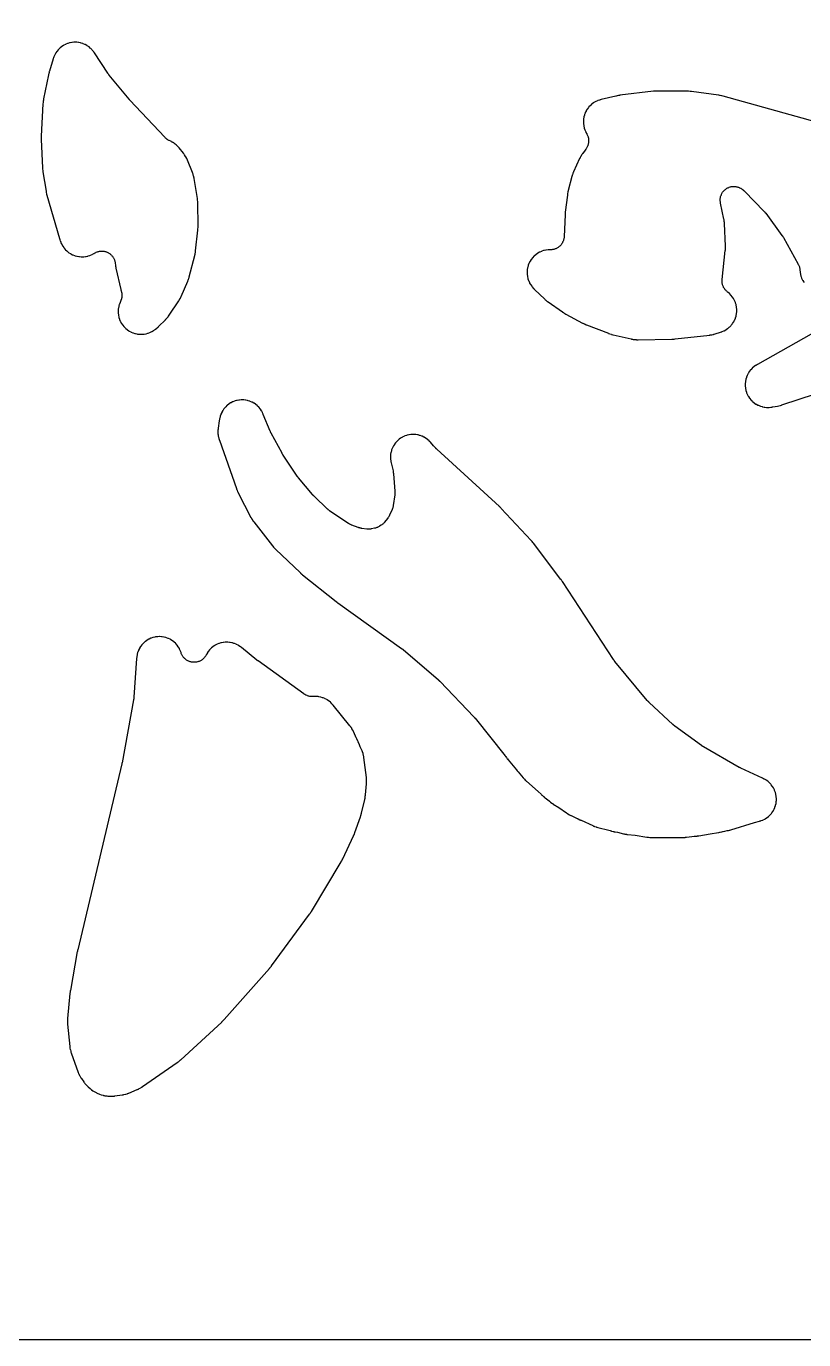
# Model space of a CAD drawing. Header units: millimetres. Extents: x 0 to 300, y 0 to 300.
# Drawn here: x 78.7 to 164.1, y -0.1 to 144.2 of the extents above; entities that cross this region are included whole.
import ezdxf

# ---------------------------------------------------------------- set-up
doc = ezdxf.new("R2010")
doc.units = ezdxf.units.MM
doc.layers.add('CUT', color=7, linetype='CONTINUOUS')

msp = doc.modelspace()

# ---------------------------------------------------------------- linework, layer by layer
at = {"layer": 'CUT'}
for points in [[(298.554, -0.0625), (1.4375, -0.0625), (0.5522, -0.0625), (0.4788, -0.0589), (0.4206, -0.0503), (0.3635, -0.036), (0.3082, -0.0162), (0.255, 0.009), (0.2046, 0.0392), (0.1573, 0.0743), (0.1137, 0.1137), (0.0743, 0.1573), (0.0392, 0.2046), (0.009, 0.255), (-0.0162, 0.3082), (-0.036, 0.3635), (-0.0503, 0.4206), (-0.0589, 0.4788), (-0.0625, 0.5522), (-0.0625, 1.4375), (-0.0625, 298.5625)], [(165.4758, 133.616), (155.2302, 136.4772), (155.2101, 136.4825), (155.079, 136.5142), (155.0588, 136.5188), (154.893, 136.5529), (154.8726, 136.5567), (154.7396, 136.5794), (154.7191, 136.5825), (151.7473, 136.9829), (151.7285, 136.9851), (151.6062, 136.9977), (151.5874, 136.9993), (151.4336, 137.0102), (151.4147, 137.0113), (151.2919, 137.0161), (151.273, 137.0166), (148.0487, 137.0419), (148.0294, 137.0417), (147.9042, 137.0387), (147.885, 137.0379), (147.7281, 137.029), (147.7089, 137.0276), (147.5842, 137.0166), (147.565, 137.0146), (143.8787, 136.5678), (143.8614, 136.5655), (143.7492, 136.5485), (143.732, 136.5457), (143.5918, 136.5203), (143.5746, 136.517), (143.4636, 136.4935), (143.4466, 136.4897), (141.8407, 136.1017), (141.8265, 136.0981), (141.7346, 136.0735), (141.7205, 136.0696), (141.6657, 136.0535), (141.6379, 136.0445), (141.4607, 135.983), (141.4065, 135.9611), (141.2385, 135.8836), (141.1867, 135.8565), (141.0271, 135.7631), (140.9781, 135.7311), (140.8283, 135.6226), (140.7827, 135.586), (140.6442, 135.4633), (140.6024, 135.4225), (140.4765, 135.287), (140.4388, 135.2422), (140.3268, 135.0951), (140.2936, 135.0469), (140.1964, 134.8895), (140.1681, 134.8383), (140.0867, 134.6722), (140.0635, 134.6185), (139.9987, 134.4453), (139.9808, 134.3896), (139.9332, 134.2109), (139.9208, 134.1537), (139.8908, 133.9712), (139.8841, 133.9131), (139.872, 133.7285), (139.871, 133.67), (139.8769, 133.4852), (139.8816, 133.4269), (139.9054, 133.2435), (139.9158, 133.1859), (139.9574, 133.0057), (139.9733, 132.9494), (140.0323, 132.7741), (140.0536, 132.7196), (140.1294, 132.5509), (140.1559, 132.4987), (140.2454, 132.3423), (140.266, 132.3042), (140.3021, 132.2333), (140.3377, 132.1542), (140.3589, 132.1004), (140.3867, 132.0182), (140.4026, 131.9627), (140.4224, 131.8782), (140.4328, 131.8214), (140.4444, 131.7354), (140.4493, 131.6778), (140.4525, 131.5911), (140.4519, 131.5333), (140.4468, 131.4467), (140.4406, 131.3892), (140.4271, 131.3035), (140.4154, 131.2469), (140.3937, 131.1629), (140.3766, 131.1077), (140.347, 131.0261), (140.3246, 130.9729), (140.2873, 130.8945), (140.2599, 130.8437), (140.2152, 130.7693), (140.1709, 130.7032), (140.1459, 130.6678), (139.7976, 130.1981), (139.7883, 130.1853), (139.7844, 130.1796), (139.7757, 130.1672), (139.7293, 130.1012), (139.7204, 130.0881), (139.7073, 130.0683), (139.707, 130.068), (139.7065, 130.0671), (139.7034, 130.0625), (139.7026, 130.0613), (139.6863, 130.0367), (139.6695, 130.0099), (139.583, 129.8631), (139.5652, 129.833), (139.5499, 129.8053), (139.5214, 129.7506), (139.5143, 129.7365), (139.4692, 129.6441), (139.4625, 129.6299), (138.7942, 128.1624), (138.789, 128.1506), (138.7559, 128.0738), (138.751, 128.0619), (138.7321, 128.0152), (138.723, 127.9912), (138.6669, 127.8336), (138.6588, 127.8091), (138.644, 127.7611), (138.6404, 127.7487), (138.6175, 127.6683), (138.6141, 127.6558), (138.2104, 126.1117), (138.2056, 126.0921), (138.1766, 125.9637), (138.1725, 125.9439), (138.1416, 125.7817), (138.1381, 125.7617), (138.1179, 125.6317), (138.1151, 125.6117), (137.8863, 123.7254), (137.8851, 123.7144), (137.8772, 123.6373), (137.8761, 123.6255), (137.8681, 123.5293), (137.8673, 123.5176), (137.8625, 123.4415), (137.8618, 123.429), (137.7627, 121.0662), (137.7596, 121.021), (137.752, 120.9382), (137.7391, 120.8484), (137.7275, 120.7892), (137.7056, 120.7011), (137.6881, 120.6433), (137.6575, 120.558), (137.6342, 120.5022), (137.5952, 120.4204), (137.5664, 120.3673), (137.5193, 120.2897), (137.4854, 120.2398), (137.4307, 120.1674), (137.392, 120.1211), (137.3303, 120.0546), (137.287, 120.0125), (137.219, 119.9525), (137.1717, 119.9149), (137.0979, 119.8622), (137.0471, 119.8295), (136.9684, 119.7844), (136.9146, 119.7571), (136.8318, 119.7201), (136.7755, 119.6983), (136.6893, 119.6699), (136.6311, 119.6539), (136.5425, 119.6343), (136.483, 119.6242), (136.3929, 119.6136), (136.3149, 119.6084), (136.2597, 119.6064), (136.2499, 119.6064), (136.2387, 119.6064), (136.2154, 119.6059), (136.2077, 119.6056), (136.1857, 119.6049), (136.0494, 119.6027), (135.9904, 119.5989), (135.8047, 119.5774), (135.7464, 119.5678), (135.5637, 119.5282), (135.5066, 119.5129), (135.3287, 119.4555), (135.2734, 119.4346), (135.102, 119.36), (135.0491, 119.3338), (134.8859, 119.2427), (134.8357, 119.2114), (134.6823, 119.1046), (134.6354, 119.0685), (134.4932, 118.9472), (134.4502, 118.9067), (134.3206, 118.772), (134.2818, 118.7274), (134.1661, 118.5806), (134.1319, 118.5324), (134.0312, 118.375), (134.0018, 118.3236), (133.9171, 118.157), (133.893, 118.1031), (133.8251, 117.9289), (133.8064, 117.8728), (133.756, 117.6929), (133.7428, 117.6352), (133.7104, 117.4512), (133.703, 117.3925), (133.6888, 117.2061), (133.6872, 117.147), (133.6915, 116.9602), (133.6957, 116.9012), (133.7183, 116.7157), (133.7283, 116.6574), (133.7691, 116.475), (133.7848, 116.418), (133.8433, 116.2405), (133.8646, 116.1853), (133.9402, 116.0144), (133.9668, 115.9616), (134.059, 115.799), (134.0906, 115.749), (134.1983, 115.5963), (134.2347, 115.5497), (134.3586, 115.4063), (134.3785, 115.3844), (134.4183, 115.3427), (134.4287, 115.3321), (134.4967, 115.2642), (134.5073, 115.2539), (135.6322, 114.1857), (135.6398, 114.1786), (135.6936, 114.1292), (135.7017, 114.1219), (135.7376, 114.0902), (135.7551, 114.0753), (135.8664, 113.9843), (135.8839, 113.9705), (135.9145, 113.9473), (135.9229, 113.941), (135.9812, 113.8985), (135.9907, 113.8916), (137.5736, 112.7814), (137.5886, 112.7713), (137.6865, 112.7069), (137.7017, 112.6972), (137.827, 112.6202), (137.8425, 112.611), (137.9441, 112.5526), (137.9598, 112.5439), (139.7911, 111.5639), (139.8072, 111.5555), (139.9132, 111.5029), (139.9296, 111.4951), (140.0644, 111.4331), (140.0811, 111.4258), (140.19, 111.3797), (140.2069, 111.3728), (142.6178, 110.4376), (142.6377, 110.4303), (142.7683, 110.3849), (142.7886, 110.3782), (142.9543, 110.3271), (142.9747, 110.3212), (143.1082, 110.2852), (143.1289, 110.28), (145.1239, 109.8168), (145.1417, 109.8129), (145.258, 109.7896), (145.276, 109.7863), (145.3461, 109.7744), (145.3823, 109.7695), (145.618, 109.7443), (145.6544, 109.7415), (145.7254, 109.7383), (145.7437, 109.7377), (145.8623, 109.7359), (145.8805, 109.7359), (149.5886, 109.7923), (149.6035, 109.7927), (149.6996, 109.7965), (149.7144, 109.7973), (149.835, 109.8051), (149.8498, 109.8062), (149.9456, 109.8148), (149.9604, 109.8163), (153.765, 110.2517), (153.7792, 110.2535), (153.8718, 110.2664), (153.8861, 110.2685), (153.9415, 110.2776), (153.9698, 110.2829), (154.1526, 110.3218), (154.1806, 110.3285), (154.2349, 110.3428), (154.2487, 110.3467), (154.3385, 110.3727), (154.3523, 110.3768), (154.9259, 110.5579), (154.9397, 110.5624), (155.0293, 110.5931), (155.043, 110.598), (155.0964, 110.6177), (155.1234, 110.6285), (155.2952, 110.7017), (155.3476, 110.7271), (155.5093, 110.8154), (155.559, 110.8458), (155.7113, 110.9494), (155.7578, 110.9844), (155.8994, 111.1023), (155.9423, 111.1417), (156.0717, 111.2727), (156.1106, 111.3161), (156.2267, 111.459), (156.2612, 111.506), (156.363, 111.6595), (156.3927, 111.7096), (156.4791, 111.8722), (156.5039, 111.925), (156.574, 112.0952), (156.5936, 112.1501), (156.6469, 112.3264), (156.6611, 112.3829), (156.697, 112.5636), (156.7056, 112.6212), (156.7239, 112.8044), (156.7269, 112.8626), (156.7273, 113.0468), (156.7246, 113.105), (156.7072, 113.2883), (156.6989, 113.346), (156.6637, 113.5268), (156.6499, 113.5834), (156.5974, 113.7599), (156.5781, 113.8149), (156.5087, 113.9855), (156.4842, 114.0383), (156.3986, 114.2014), (156.369, 114.2516), (156.268, 114.4056), (156.2337, 114.4527), (156.1183, 114.5962), (156.0796, 114.6398), (155.9508, 114.7714), (155.908, 114.811), (155.7651, 114.9312), (155.7423, 114.9494), (155.7186, 114.9675), (155.6825, 114.9964), (155.6177, 115.0511), (155.5502, 115.1144), (155.5075, 115.1588), (155.4469, 115.2287), (155.409, 115.2772), (155.3558, 115.353), (155.3231, 115.4052), (155.278, 115.486), (155.2508, 115.5412), (155.2143, 115.6262), (155.1929, 115.684), (155.1653, 115.7723), (155.1499, 115.832), (155.1315, 115.9226), (155.1224, 115.9836), (155.1134, 116.0756), (155.1105, 116.1372), (155.1111, 116.2297), (155.1159, 116.3143), (155.1197, 116.3605), (155.4645, 119.5305), (155.4656, 119.5413), (155.4724, 119.6169), (155.4733, 119.6282), (155.4769, 119.6779), (155.4781, 119.7018), (155.4828, 119.8513), (155.4831, 119.8744), (155.4828, 119.9145), (155.4826, 119.9253), (155.4807, 120.0004), (155.4803, 120.0126), (155.3675, 122.4856), (155.3669, 122.4969), (155.3619, 122.5755), (155.361, 122.5872), (155.3567, 122.6387), (155.3541, 122.6634), (155.3346, 122.8174), (155.3312, 122.8411), (155.3243, 122.882), (155.3224, 122.8931), (155.3081, 122.9697), (155.3057, 122.9821), (154.939, 124.7433), (154.9311, 124.7864), (154.9186, 124.8658), (154.9091, 124.9529), (154.9057, 125.0112), (154.9048, 125.0988), (154.907, 125.1572), (154.9146, 125.2445), (154.9225, 125.3023), (154.9386, 125.3885), (154.9521, 125.4453), (154.9765, 125.5295), (154.9955, 125.5847), (155.0279, 125.6661), (155.0522, 125.7192), (155.0924, 125.7971), (155.1217, 125.8476), (155.1693, 125.9212), (155.2034, 125.9686), (155.258, 126.0372), (155.2965, 126.0811), (155.3575, 126.144), (155.4001, 126.1839), (155.4669, 126.2407), (155.5132, 126.2763), (155.5852, 126.3262), (155.6347, 126.3571), (155.7113, 126.3999), (155.7636, 126.4258), (155.8439, 126.4609), (155.8985, 126.4816), (155.9818, 126.5087), (156.0382, 126.524), (156.1238, 126.5428), (156.1813, 126.5526), (156.2684, 126.563), (156.3266, 126.5671), (156.4142, 126.569), (156.4726, 126.5675), (156.56, 126.5608), (156.6179, 126.5536), (156.7043, 126.5385), (156.7612, 126.5256), (156.8457, 126.5022), (156.9011, 126.4839), (156.9829, 126.4523), (157.0363, 126.4287), (157.1146, 126.3894), (157.1654, 126.3606), (157.2395, 126.3139), (157.3053, 126.2677), (157.3406, 126.2417), (157.3636, 126.2238), (157.3759, 126.2141), (157.4044, 126.1911), (157.4165, 126.1812), (157.431, 126.1691), (157.4428, 126.1591), (157.4703, 126.1353), (157.482, 126.1251), (157.4953, 126.1131), (157.5068, 126.1026), (157.5335, 126.0779), (157.5449, 126.0672), (157.5586, 126.0541), (157.5697, 126.0432), (157.5955, 126.0176), (157.6065, 126.0065), (159.697, 123.8577), (159.7077, 123.8466), (159.7324, 123.8203), (159.7429, 123.809), (159.7555, 123.795), (159.7658, 123.7835), (159.7896, 123.7564), (159.7997, 123.7447), (159.8111, 123.7312), (159.821, 123.7193), (159.8438, 123.6914), (159.8535, 123.6794), (159.8652, 123.6646), (159.8747, 123.6524), (159.8965, 123.6238), (159.9058, 123.6114), (161.6869, 121.1907), (161.6952, 121.1792), (161.7144, 121.1523), (161.7225, 121.1407), (161.7323, 121.1265), (161.7403, 121.1148), (161.7586, 121.0873), (161.7663, 121.0754), (161.7751, 121.0617), (161.7827, 121.0498), (161.8001, 121.0217), (161.8075, 121.0096), (161.8163, 120.9948), (161.8235, 120.9826), (161.8401, 120.954), (161.8471, 120.9417), (163.4643, 118.0401), (163.4829, 118.0049), (163.5156, 117.9397), (163.548, 117.8671), (163.5675, 117.8178), (163.5934, 117.7425), (163.6084, 117.6917), (163.6276, 117.6144), (163.638, 117.5625), (163.6503, 117.4838), (163.6583, 117.4113), (163.6618, 117.3717), (163.6745, 117.1806), (163.681, 117.1235), (163.7103, 116.9442), (163.7223, 116.888), (163.7686, 116.7122), (163.7859, 116.6574), (163.8489, 116.487), (163.8713, 116.4341), (163.9503, 116.2704), (163.9777, 116.2199), (164.0719, 116.0645), (164.1041, 116.0169)], [(165.7533, 110.8109), (158.9964, 107.0219), (158.9747, 107.0098), (158.9621, 107.0025), (158.8807, 106.9542), (158.8683, 106.9466), (158.8201, 106.9164), (158.7958, 106.9004), (158.6426, 106.7937), (158.5964, 106.7582), (158.4563, 106.6388), (158.4138, 106.599), (158.2858, 106.4666), (158.2474, 106.4228), (158.1329, 106.2786), (158.0989, 106.2313), (157.9989, 106.0767), (157.9697, 106.0264), (157.8851, 105.8628), (157.8609, 105.8098), (157.7926, 105.6389), (157.7737, 105.5838), (157.7223, 105.407), (157.7088, 105.3503), (157.6747, 105.1694), (157.6668, 105.1117), (157.6505, 104.9283), (157.6481, 104.8701), (157.6497, 104.686), (157.653, 104.6279), (157.6724, 104.4448), (157.6813, 104.3872), (157.7183, 104.2069), (157.7328, 104.1505), (157.7872, 103.9745), (157.807, 103.9198), (157.8782, 103.75), (157.9033, 103.6974), (157.9905, 103.5353), (158.0206, 103.4854), (158.1232, 103.3325), (158.1579, 103.2858), (158.2749, 103.1436), (158.314, 103.1004), (158.4442, 102.9702), (158.4873, 102.9311), (158.6295, 102.8141), (158.6762, 102.7793), (158.829, 102.6767), (158.8789, 102.6466), (159.041, 102.5592), (159.0935, 102.5341), (159.2633, 102.4629), (159.318, 102.443), (159.4939, 102.3885), (159.5503, 102.374), (159.7307, 102.3369), (159.7882, 102.328), (159.9713, 102.3085), (160.0294, 102.3052), (160.2135, 102.3035), (160.2717, 102.3058), (160.4577, 102.3223), (160.4866, 102.3256), (160.543, 102.3333), (160.5574, 102.3355), (160.6508, 102.3507), (160.6651, 102.3532), (161.1807, 102.4499), (161.1999, 102.4538), (161.3239, 102.4813), (161.3429, 102.4858), (161.4973, 102.5253), (161.5161, 102.5304), (161.638, 102.5659), (161.6567, 102.5717), (165.3742, 103.7858)]]:
    msp.add_lwpolyline(points, dxfattribs=at)
for points in [[(81.6549, 140.599), (81.6503, 140.585), (81.2177, 139.2031), (81.2132, 139.1881), (81.1853, 139.09), (81.1812, 139.0749), (81.1494, 138.9509), (81.1457, 138.9356), (81.1229, 138.8363), (81.1196, 138.8209), (80.586, 136.1725), (80.5821, 136.1511), (80.5592, 136.0113), (80.5561, 135.9897), (80.5337, 135.8134), (80.5314, 135.7917), (80.5187, 135.6506), (80.5171, 135.6289), (80.3278, 132.0904), (80.3272, 132.0757), (80.3245, 131.9801), (80.3242, 131.9654), (80.3237, 131.8454), (80.3238, 131.8307), (80.3257, 131.7351), (80.3262, 131.7204), (80.4652, 128.6067), (80.4663, 128.5896), (80.4745, 128.478), (80.476, 128.4609), (80.4902, 128.3213), (80.4922, 128.3042), (80.5068, 128.1933), (80.5093, 128.1762), (80.8528, 126.0388), (80.856, 126.0208), (80.8785, 125.9039), (80.8822, 125.8859), (80.9149, 125.7402), (80.9192, 125.7224), (80.9487, 125.607), (80.9536, 125.5894), (82.3213, 120.8596), (82.3267, 120.842), (82.3634, 120.7283), (82.3693, 120.7109), (82.4197, 120.5697), (82.4261, 120.5525), (82.4697, 120.4412), (82.4767, 120.4242), (82.4824, 120.4108), (82.4884, 120.3973), (82.5286, 120.3094), (82.5349, 120.296), (82.5603, 120.2438), (82.574, 120.2174), (82.6658, 120.0506), (82.697, 120), (82.8034, 119.8452), (82.8395, 119.798), (82.9607, 119.6544), (83.0012, 119.611), (83.136, 119.4802), (83.1807, 119.441), (83.3278, 119.3241), (83.3761, 119.2895), (83.534, 119.1878), (83.5855, 119.1581), (83.7527, 119.0725), (83.8068, 119.0481), (83.9817, 118.9794), (84.038, 118.9605), (84.2188, 118.9094), (84.2767, 118.8962), (84.4617, 118.8633), (84.5206, 118.8558), (84.7079, 118.8413), (84.7673, 118.8397), (84.9551, 118.8439), (85.0144, 118.8481), (85.2009, 118.8709), (85.2594, 118.881), (85.4427, 118.922), (85.5, 118.9379), (85.6783, 118.9968), (85.7338, 119.0183), (85.9054, 119.0946), (85.9584, 119.1214), (86.1239, 119.2156), (86.1368, 119.2232), (86.1484, 119.2302), (86.1499, 119.231), (86.1773, 119.2475), (86.2463, 119.2869), (86.3237, 119.3263), (86.3764, 119.35), (86.4572, 119.3817), (86.512, 119.4002), (86.5954, 119.424), (86.6517, 119.4371), (86.7371, 119.4528), (86.7944, 119.4604), (86.8809, 119.4677), (86.9386, 119.4698), (87.0254, 119.4688), (87.0831, 119.4653), (87.1694, 119.4559), (87.2265, 119.4469), (87.3115, 119.4293), (87.3675, 119.4148), (87.4503, 119.389), (87.5046, 119.3692), (87.5847, 119.3356), (87.6368, 119.3106), (87.7132, 119.2694), (87.7627, 119.2396), (87.8348, 119.1912), (87.8812, 119.1568), (87.9482, 119.1017), (87.9911, 119.0629), (88.0526, 119.0016), (88.0915, 118.9589), (88.1467, 118.8919), (88.1814, 118.8456), (88.2299, 118.7737), (88.2599, 118.7243), (88.3013, 118.648), (88.3264, 118.596), (88.3603, 118.516), (88.3803, 118.4618), (88.4063, 118.379), (88.4209, 118.3231), (88.4388, 118.2381), (88.4514, 118.1596), (88.4573, 118.1166), (88.4585, 118.1059), (88.474, 117.9676), (88.4767, 117.9464), (88.5023, 117.7737), (88.5058, 117.7526), (88.5311, 117.6157), (88.5354, 117.5948), (89.0527, 115.2637), (89.066, 115.2142), (89.0834, 115.166), (89.09, 115.1498), (89.1195, 115.0664), (89.1364, 115.01), (89.1576, 114.9242), (89.1688, 114.8664), (89.1815, 114.7788), (89.187, 114.7202), (89.191, 114.6319), (89.1908, 114.573), (89.1861, 114.4847), (89.1801, 114.4261), (89.1667, 114.3387), (89.155, 114.281), (89.1331, 114.1953), (89.1158, 114.139), (89.0856, 114.0559), (89.0584, 113.9911), (89.0411, 113.9523), (89.0318, 113.9328), (89.0299, 113.9289), (89.023, 113.9138), (89.0206, 113.9084), (88.9951, 113.8514), (88.9842, 113.8255), (88.9165, 113.653), (88.8979, 113.5982), (88.8478, 113.4224), (88.8347, 113.366), (88.8017, 113.1862), (88.794, 113.1289), (88.7785, 112.9467), (88.7764, 112.8889), (88.7785, 112.7061), (88.7819, 112.6484), (88.8016, 112.4666), (88.8106, 112.4095), (88.8477, 112.2305), (88.8622, 112.1745), (88.9164, 111.9998), (88.9361, 111.9455), (89.0069, 111.7769), (89.0318, 111.7247), (89.1184, 111.5637), (89.1482, 111.5142), (89.2499, 111.3622), (89.2844, 111.3158), (89.4003, 111.1744), (89.439, 111.1315), (89.568, 111.0019), (89.6107, 110.9629), (89.7515, 110.8463), (89.7978, 110.8116), (89.9492, 110.7091), (89.9986, 110.679), (90.1592, 110.5916), (90.2112, 110.5664), (90.3795, 110.4948), (90.4337, 110.4748), (90.6081, 110.4197), (90.664, 110.405), (90.8428, 110.367), (90.8999, 110.3577), (91.0816, 110.3371), (91.1393, 110.3334), (91.3221, 110.3303), (91.3799, 110.3321), (91.5621, 110.3467), (91.6195, 110.3541), (91.7995, 110.3862), (91.8558, 110.399), (92.0319, 110.4483), (92.0868, 110.4665), (92.2573, 110.5325), (92.3102, 110.5559), (92.4758, 110.6391), (92.5013, 110.6527), (92.5505, 110.6805), (92.563, 110.6877), (92.6438, 110.7359), (92.6561, 110.7434), (92.6712, 110.753), (92.6848, 110.7618), (92.7725, 110.8204), (92.7859, 110.8295), (92.8375, 110.8661), (92.8635, 110.8856), (93.0286, 111.0164), (93.0535, 111.0373), (93.1009, 111.0792), (93.1129, 111.0901), (93.19, 111.1621), (93.2017, 111.1733), (93.9745, 111.9351), (93.9853, 111.946), (94.0541, 112.0173), (94.0645, 112.0284), (94.1048, 112.0723), (94.1248, 112.0953), (94.251, 112.248), (94.2699, 112.272), (94.3054, 112.3198), (94.3144, 112.3321), (94.3715, 112.4131), (94.3802, 112.4257), (95.4236, 113.9868), (95.4311, 113.9982), (95.4788, 114.0732), (95.486, 114.0849), (95.5136, 114.1306), (95.5273, 114.1543), (95.6122, 114.3105), (95.6247, 114.3348), (95.648, 114.3829), (95.6539, 114.3953), (95.6909, 114.4761), (95.6965, 114.4886), (96.4253, 116.1804), (96.4296, 116.1905), (96.4587, 116.2618), (96.463, 116.2724), (96.4812, 116.3195), (96.4895, 116.3423), (96.5384, 116.4858), (96.5456, 116.5081), (96.5572, 116.547), (96.5602, 116.5575), (96.5806, 116.6308), (96.5838, 116.6428), (97.1855, 118.9911), (97.1903, 119.0114), (97.2194, 119.1439), (97.2235, 119.1644), (97.2542, 119.3318), (97.2576, 119.3524), (97.2774, 119.4866), (97.2801, 119.5073), (97.5312, 121.7482), (97.533, 121.7667), (97.5427, 121.8872), (97.5439, 121.9057), (97.5514, 122.0571), (97.552, 122.0757), (97.5543, 122.1965), (97.5543, 122.2151), (97.5231, 124.7465), (97.523, 124.7491), (97.5228, 124.7599), (97.5205, 124.8351), (97.5201, 124.8464), (97.5177, 124.8956), (97.516, 124.9194), (97.5029, 125.067), (97.5004, 125.0898), (97.4954, 125.1291), (97.494, 125.1398), (97.4832, 125.2134), (97.4814, 125.2254), (97.1117, 127.4468), (97.1089, 127.4628), (97.0888, 127.566), (97.0855, 127.5819), (97.0718, 127.6435), (97.0639, 127.6749), (97.0072, 127.8774), (96.9977, 127.9083), (96.9774, 127.9681), (96.972, 127.9834), (96.9356, 128.0821), (96.9298, 128.0972), (96.9297, 128.0973), (96.3907, 129.4439), (96.3849, 129.4578), (96.3462, 129.5479), (96.3401, 129.5617), (96.3155, 129.6152), (96.3022, 129.6422), (96.2127, 129.8135), (96.1821, 129.8655), (96.0759, 130.027), (96.0587, 130.0518), (96.0239, 130.0993), (96.0149, 130.1113), (95.955, 130.1889), (95.9456, 130.2008), (95.467, 130.7898), (95.4632, 130.7945), (95.4547, 130.8047), (95.3989, 130.8703), (95.3902, 130.8803), (95.3557, 130.9191), (95.3377, 130.9385), (95.2193, 131.0604), (95.1807, 131.0968), (95.1598, 131.1148), (95.1523, 131.1216), (95.1398, 131.132), (95.0537, 131.2063), (95.012, 131.2391), (94.9866, 131.2574), (94.9629, 131.2752), (94.9446, 131.2876), (94.874, 131.3383), (94.8522, 131.3533), (94.8088, 131.3817), (94.7976, 131.3888), (94.7373, 131.4264), (94.714, 131.4401), (94.6491, 131.4766), (94.637, 131.4832), (94.5898, 131.5084), (94.5653, 131.5207), (94.3886, 131.6046), (94.3512, 131.6234), (94.2833, 131.6596), (94.2112, 131.7025), (94.1646, 131.7333), (94.0968, 131.7827), (94.0533, 131.8177), (93.9904, 131.8732), (93.9352, 131.9267), (93.9057, 131.9566), (90.0722, 136.0357), (90.0681, 136.0401), (90.0585, 136.0505), (90.0544, 136.0549), (90.0446, 136.0656), (90.0396, 136.0712), (90.028, 136.0841), (90.0231, 136.0896), (90.0174, 136.096), (90.0124, 136.1017), (90.001, 136.1148), (89.9961, 136.1204), (89.9937, 136.1233), (89.988, 136.1301), (89.9747, 136.1458), (89.9691, 136.1526), (87.7963, 138.7949), (87.7889, 138.804), (87.7718, 138.8254), (87.7645, 138.8346), (87.7558, 138.8458), (87.7487, 138.855), (87.7322, 138.8767), (87.7252, 138.8861), (87.7172, 138.8969), (87.7104, 138.9063), (87.6944, 138.9285), (87.6877, 138.938), (87.6795, 138.9497), (87.6729, 138.9593), (87.6575, 138.9819), (87.651, 138.9916), (86.1746, 141.2245), (86.1663, 141.2366), (86.1117, 141.315), (86.1031, 141.327), (86.0692, 141.3732), (86.0512, 141.3965), (85.9324, 141.5427), (85.8932, 141.5865), (85.7625, 141.7185), (85.7191, 141.7582), (85.5761, 141.8769), (85.5291, 141.9121), (85.3752, 142.0162), (85.3249, 142.0467), (85.1616, 142.1353), (85.1086, 142.1607), (84.9373, 142.2328), (84.8821, 142.2529), (84.7046, 142.3079), (84.6477, 142.3226), (84.4657, 142.36), (84.4076, 142.369), (84.2228, 142.3884), (84.1641, 142.3916), (83.9783, 142.3928), (83.9196, 142.3904), (83.7345, 142.3734), (83.6763, 142.3652), (83.4938, 142.3302), (83.4367, 142.3163), (83.2585, 142.2636), (83.2031, 142.2442), (83.0309, 142.1744), (82.9776, 142.1496), (82.813, 142.0633), (82.7624, 142.0334), (82.6071, 141.9314), (82.5596, 141.8967), (82.4151, 141.78), (82.3712, 141.7409), (82.2388, 141.6105), (82.199, 141.5673), (82.0799, 141.4246), (82.0445, 141.3777), (81.94, 141.2241), (81.9093, 141.1739), (81.8204, 141.0108), (81.7948, 140.9579), (81.7212, 140.7845), (81.7103, 140.7571), (81.6905, 140.7033), (81.6856, 140.6894)], [(99.8282, 98.9043), (99.8358, 98.8764), (99.852, 98.8223), (99.8563, 98.8085), (99.8854, 98.719), (99.8901, 98.7053), (101.7649, 93.3852), (101.7722, 93.3658), (101.8213, 93.2404), (101.8292, 93.2212), (101.8962, 93.0661), (101.9048, 93.0472), (101.9625, 92.9255), (101.9717, 92.9069), (103.3617, 90.2175), (103.3683, 90.2051), (103.4121, 90.1249), (103.419, 90.1127), (103.4465, 90.0651), (103.4611, 90.0411), (103.5598, 89.8874), (103.5756, 89.8641), (103.6074, 89.8193), (103.6157, 89.8079), (103.6703, 89.7347), (103.6789, 89.7235), (105.735, 87.0989), (105.7486, 87.0821), (105.8389, 86.975), (105.8531, 86.9588), (105.971, 86.8287), (105.9858, 86.813), (106.0835, 86.7126), (106.0988, 86.6975), (108.7555, 84.1595), (108.7654, 84.1502), (108.8306, 84.0907), (108.8407, 84.0817), (108.9243, 84.0088), (108.9346, 84), (109.0024, 83.9435), (109.013, 83.9349), (112.7333, 80.9754), (112.7389, 80.9709), (112.7786, 80.9401), (112.7848, 80.9354), (112.8348, 80.8976), (112.8409, 80.8931), (112.8808, 80.8637), (112.8873, 80.859), (119.9112, 75.8357), (119.9192, 75.8299), (119.9377, 75.8164), (119.9456, 75.8105), (119.9552, 75.8033), (119.9631, 75.7974), (119.9813, 75.7834), (119.9891, 75.7774), (119.998, 75.7704), (120.0058, 75.7643), (120.0237, 75.7499), (120.0313, 75.7437), (120.0406, 75.7361), (120.0482, 75.7298), (120.0658, 75.7151), (120.0733, 75.7087), (123.9672, 72.3733), (123.9758, 72.3659), (123.9956, 72.3484), (124.0041, 72.3409), (124.0143, 72.3317), (124.0227, 72.324), (124.0421, 72.3061), (124.0503, 72.2984), (124.0598, 72.2894), (124.068, 72.2816), (124.0869, 72.2632), (124.095, 72.2552), (124.1047, 72.2455), (124.1127, 72.2374), (124.1312, 72.2186), (124.139, 72.2104), (127.8497, 68.3211), (127.8563, 68.3141), (127.8716, 68.2977), (127.8781, 68.2906), (127.886, 68.282), (127.8925, 68.2748), (127.9074, 68.2581), (127.9138, 68.2509), (127.9211, 68.2426), (127.9274, 68.2353), (127.942, 68.2183), (127.9482, 68.211), (127.9557, 68.202), (127.9619, 68.1946), (127.9761, 68.1773), (127.9821, 68.1698), (131.2977, 64.04), (131.336, 63.9803), (131.3465, 63.9645), (131.4163, 63.8627), (131.4273, 63.8472), (131.519, 63.7223), (131.5305, 63.7072), (131.6066, 63.61), (131.6186, 63.5953), (132.5272, 62.5086), (132.6065, 62.4099), (132.6183, 62.3957), (132.6962, 62.3045), (132.7084, 62.2906), (132.7218, 62.2759), (133.2739, 61.6156), (133.281, 61.6073), (133.3311, 61.5496), (133.3387, 61.541), (133.3722, 61.5038), (133.3887, 61.4862), (133.4939, 61.3786), (133.5104, 61.3623), (133.5397, 61.3346), (133.5477, 61.3272), (133.6035, 61.2762), (133.6126, 61.2681), (134.9063, 60.1345), (135.2214, 59.8283), (135.2291, 59.8209), (135.2834, 59.7699), (135.2916, 59.7624), (135.3278, 59.7296), (135.3456, 59.7142), (135.4582, 59.6202), (135.4759, 59.606), (135.507, 59.5819), (135.5155, 59.5755), (135.5746, 59.5315), (135.5842, 59.5244), (135.6834, 59.4536), (136.0993, 59.0892), (136.1096, 59.0804), (136.177, 59.024), (136.1875, 59.0154), (136.2287, 58.9824), (136.2502, 58.966), (136.3923, 58.8626), (136.4145, 58.8471), (136.4586, 58.818), (136.47, 58.8107), (136.5444, 58.7638), (136.5559, 58.7568), (137.1912, 58.3767), (138.0185, 57.7858), (138.0299, 57.7779), (138.1042, 57.7274), (138.1157, 57.7197), (138.1611, 57.6904), (138.1846, 57.6759), (138.3399, 57.5854), (138.3641, 57.572), (138.412, 57.5469), (138.4243, 57.5407), (138.5049, 57.5009), (138.5174, 57.4949), (139.1995, 57.1773), (139.2264, 57.1621), (139.2393, 57.155), (139.2901, 57.1279), (139.3164, 57.1147), (139.4893, 57.0331), (139.5163, 57.0212), (139.5694, 56.9992), (139.5831, 56.9937), (139.6446, 56.97), (140.8992, 56.3859), (140.9125, 56.3799), (140.9994, 56.342), (141.0128, 56.3364), (141.0655, 56.3149), (141.0928, 56.3045), (141.2715, 56.2416), (141.2992, 56.2326), (141.3538, 56.2163), (141.3678, 56.2123), (141.4593, 56.1874), (141.4734, 56.1838), (142.6693, 55.8895), (142.8026, 55.8419), (142.8154, 55.8375), (142.8991, 55.8097), (142.912, 55.8056), (142.9627, 55.7901), (142.9888, 55.7827), (143.1596, 55.7387), (143.186, 55.7325), (143.2379, 55.7216), (143.2512, 55.719), (143.3379, 55.7028), (143.3513, 55.7004), (143.6077, 55.6586), (144.2755, 55.4942), (144.2857, 55.4918), (144.3572, 55.4756), (144.3678, 55.4732), (144.4149, 55.4634), (144.4377, 55.4591), (144.58, 55.4351), (144.602, 55.4318), (144.6404, 55.4268), (144.6508, 55.4256), (144.7228, 55.4174), (144.7345, 55.4162), (145.5641, 55.3391), (146.8446, 55.13), (146.8557, 55.1282), (146.9338, 55.117), (146.9454, 55.1154), (146.9967, 55.1091), (147.0215, 55.1065), (147.1762, 55.0938), (147.2001, 55.0923), (147.2416, 55.0906), (147.2529, 55.0902), (147.3308, 55.0884), (147.3434, 55.0882), (148.2836, 55.0862), (148.2976, 55.0852), (148.4288, 55.0774), (148.449, 55.0766), (148.6138, 55.0724), (148.634, 55.0722), (148.7654, 55.0733), (148.7856, 55.0739), (149.0415, 55.0846), (150.7232, 55.0811), (150.7336, 55.0811), (150.8063, 55.0822), (150.8172, 55.0825), (150.8648, 55.0841), (150.8878, 55.0853), (151.0307, 55.0956), (151.0527, 55.0975), (151.0908, 55.1017), (151.1012, 55.1029), (151.1725, 55.1119), (151.1841, 55.1135), (151.773, 55.1997), (152.0399, 55.211), (152.0607, 55.2122), (152.1956, 55.2226), (152.2164, 55.2245), (152.3851, 55.2434), (152.4057, 55.2461), (152.5396, 55.2658), (152.5602, 55.2692), (153.8084, 55.4976), (154.7323, 55.6328), (154.7517, 55.636), (154.8771, 55.6586), (154.8963, 55.6624), (155.0527, 55.6958), (155.0718, 55.7002), (155.1955, 55.7309), (155.2144, 55.736), (155.4028, 55.7893), (155.6667, 55.8376), (155.683, 55.8408), (155.7884, 55.8632), (155.8046, 55.8668), (155.9361, 55.8985), (155.9522, 55.9026), (156.0563, 55.9307), (156.0722, 55.9353), (158.6812, 56.7182), (159.2016, 56.8657), (159.2156, 56.8698), (159.3062, 56.8979), (159.3201, 56.9024), (159.3742, 56.9206), (159.4016, 56.9306), (159.5758, 56.9988), (159.6291, 57.0227), (159.7936, 57.1065), (159.8442, 57.1354), (159.9998, 57.2347), (160.0474, 57.2685), (160.1926, 57.3825), (160.2367, 57.4207), (160.3702, 57.5482), (160.4104, 57.5905), (160.5308, 57.7304), (160.5666, 57.7765), (160.6729, 57.9274), (160.7041, 57.9767), (160.7952, 58.1372), (160.8215, 58.1894), (160.8965, 58.358), (160.9176, 58.4124), (160.9759, 58.5875), (160.9916, 58.6438), (161.0326, 58.8237), (161.0428, 58.8812), (161.0661, 59.0643), (161.0707, 59.1225), (161.0761, 59.307), (161.075, 59.3653), (161.0624, 59.5495), (161.0556, 59.6074), (161.0253, 59.7895), (161.0129, 59.8465), (160.9649, 60.0248), (160.9471, 60.0803), (160.882, 60.2531), (160.8589, 60.3067), (160.7774, 60.4722), (160.7491, 60.5233), (160.6519, 60.6802), (160.6187, 60.7283), (160.5067, 60.875), (160.4691, 60.9196), (160.3434, 61.0547), (160.3016, 61.0955), (160.1633, 61.2178), (160.1178, 61.2543), (159.9683, 61.3625), (159.9194, 61.3944), (159.7579, 61.4889), (159.7324, 61.503), (159.6818, 61.5294), (159.6688, 61.536), (159.5836, 61.5778), (159.5704, 61.5841), (159.5576, 61.59), (157.1795, 62.6868), (157.1705, 62.6909), (157.1497, 62.7008), (157.1408, 62.7051), (157.1299, 62.7104), (157.1211, 62.7148), (157.1005, 62.7251), (157.0916, 62.7296), (157.0815, 62.7348), (157.0728, 62.7394), (157.0524, 62.7502), (157.0437, 62.7549), (157.0331, 62.7607), (157.0244, 62.7654), (157.0043, 62.7767), (156.9956, 62.7815), (153.0781, 65.0246), (153.0672, 65.0309), (153.0419, 65.0458), (153.0312, 65.0523), (153.0181, 65.0603), (153.0074, 65.0669), (152.9826, 65.0825), (152.972, 65.0893), (152.9599, 65.0972), (152.9494, 65.1041), (152.925, 65.1204), (152.9146, 65.1275), (152.902, 65.1362), (152.8917, 65.1434), (152.8677, 65.1604), (152.8575, 65.1677), (149.9232, 67.3151), (149.9128, 67.3228), (149.8886, 67.3411), (149.8782, 67.349), (149.8657, 67.3587), (149.8555, 67.3668), (149.8318, 67.3858), (149.8217, 67.394), (149.8102, 67.4035), (149.8002, 67.4118), (149.7771, 67.4314), (149.7672, 67.4399), (149.7553, 67.4504), (149.7456, 67.459), (149.723, 67.4793), (149.7134, 67.4881), (147.093, 69.9162), (147.0823, 69.9264), (147.0574, 69.9502), (147.0468, 69.9605), (147.034, 69.9731), (147.0236, 69.9836), (146.9995, 70.0082), (146.9893, 70.0189), (146.9777, 70.0311), (146.9676, 70.042), (146.9444, 70.0673), (146.9345, 70.0783), (146.9226, 70.0918), (146.9129, 70.1029), (146.8904, 70.129), (146.8809, 70.1403), (143.3314, 74.4213), (143.3234, 74.4311), (143.3048, 74.4541), (143.297, 74.464), (143.2875, 74.4761), (143.2797, 74.4861), (143.2619, 74.5096), (143.2543, 74.5197), (143.2456, 74.5314), (143.2382, 74.5417), (143.221, 74.5657), (143.2137, 74.576), (143.2049, 74.5887), (143.1977, 74.5991), (143.1812, 74.6236), (143.1742, 74.6341), (137.5642, 83.2001), (137.5588, 83.2081), (137.521, 83.2638), (137.5151, 83.2724), (137.4668, 83.341), (137.4609, 83.3493), (137.4218, 83.4029), (137.4153, 83.4116), (134.4073, 87.3819), (134.3977, 87.3942), (134.3344, 87.4735), (134.3245, 87.4855), (134.2424, 87.5829), (134.2322, 87.5947), (134.1648, 87.6705), (134.1543, 87.682), (130.8582, 91.2029), (130.8508, 91.2107), (130.7986, 91.2645), (130.7905, 91.2727), (130.7242, 91.3384), (130.7161, 91.3463), (130.6627, 91.3973), (130.6539, 91.4056), (123.7875, 97.7017), (123.7799, 97.7087), (123.7623, 97.7253), (123.7548, 97.7324), (123.7456, 97.7411), (123.7382, 97.7484), (123.721, 97.7653), (123.7136, 97.7726), (123.7052, 97.7811), (123.6979, 97.7885), (123.6811, 97.8058), (123.6739, 97.8133), (123.6652, 97.8224), (123.6581, 97.83), (123.6417, 97.8477), (123.6347, 97.8553), (123.4137, 98.099), (123.0756, 98.4717), (123.0657, 98.4824), (123.0002, 98.5511), (122.99, 98.5616), (122.9497, 98.6019), (122.9285, 98.6221), (122.7899, 98.7479), (122.7448, 98.7849), (122.5966, 98.8951), (122.5481, 98.9277), (122.3899, 99.0229), (122.3385, 99.0506), (122.1718, 99.13), (122.1179, 99.1525), (121.9443, 99.2153), (121.8885, 99.2325), (121.7095, 99.2782), (121.6523, 99.2899), (121.4698, 99.3179), (121.4117, 99.324), (121.2274, 99.3341), (121.169, 99.3345), (120.9845, 99.3267), (120.9263, 99.3214), (120.7435, 99.2957), (120.6861, 99.2848), (120.5066, 99.2414), (120.4506, 99.2249), (120.2762, 99.1643), (120.222, 99.1425), (120.0543, 99.0652), (120.0025, 99.0382), (119.8431, 98.945), (119.7942, 98.9131), (119.6446, 98.8049), (119.599, 98.7684), (119.4607, 98.6461), (119.4189, 98.6053), (119.2931, 98.4701), (119.2554, 98.4255), (119.1433, 98.2787), (119.1102, 98.2306), (119.0129, 98.0737), (118.9846, 98.0226), (118.9031, 97.8569), (118.8799, 97.8033), (118.8148, 97.6305), (118.7969, 97.5749), (118.749, 97.3966), (118.7366, 97.3396), (118.7062, 97.1574), (118.6995, 97.0994), (118.6869, 96.9152), (118.6858, 96.8568), (118.6913, 96.6722), (118.6958, 96.614), (118.7195, 96.4283), (118.7239, 96.3994), (118.7339, 96.3433), (118.7366, 96.3289), (118.7555, 96.2359), (118.7585, 96.2216), (118.9636, 95.3227), (118.967, 95.3071), (118.9747, 95.2704), (118.9778, 95.2547), (118.9815, 95.2355), (118.9844, 95.2197), (118.9907, 95.1829), (118.9933, 95.167), (118.9961, 95.1489), (118.9984, 95.133), (119.0035, 95.0959), (119.0055, 95.08), (119.0078, 95.0606), (119.0095, 95.0447), (119.0132, 95.0075), (119.0147, 94.9915), (119.17, 93.095), (119.1709, 93.0827), (119.1721, 93.0661), (119.1741, 93.0168), (119.1752, 92.9345), (119.1749, 92.8981), (119.1731, 92.8618), (119.1674, 92.7796), (119.1627, 92.7305), (119.1606, 92.714), (119.159, 92.7017), (118.9969, 91.5321), (118.9954, 91.5217), (118.993, 91.5056), (118.9886, 91.479), (118.9821, 91.4435), (118.9758, 91.412), (118.9749, 91.4076), (118.9611, 91.3529), (118.9401, 91.279), (118.9173, 91.2097), (118.8992, 91.1615), (118.8832, 91.1218), (118.8777, 91.1091), (118.8735, 91.0995), (118.5958, 90.4741), (118.5918, 90.4651), (118.5854, 90.4511), (118.5745, 90.4282), (118.5595, 90.3977), (118.5458, 90.3709), (118.5438, 90.3671), (118.5174, 90.3211), (118.4797, 90.2595), (118.4416, 90.2023), (118.4132, 90.163), (118.3889, 90.1309), (118.3808, 90.1207), (118.3746, 90.113), (118.0423, 89.7033), (118.0346, 89.6939), (118.0241, 89.6813), (117.992, 89.6449), (117.9531, 89.6031), (117.893, 89.5442), (117.8323, 89.49), (117.7662, 89.4365), (117.7188, 89.4016), (117.6783, 89.3735), (117.6648, 89.3647), (117.6546, 89.3582), (117.4851, 89.2505), (117.4497, 89.2292), (117.3839, 89.1915), (117.3102, 89.1538), (117.2601, 89.131), (117.1833, 89.1002), (117.1313, 89.082), (117.052, 89.0584), (116.9785, 89.0401), (116.9381, 89.031), (116.6094, 88.9652), (116.5975, 88.9629), (116.5815, 88.9599), (116.5337, 88.9523), (116.4774, 88.9449), (116.3939, 88.9379), (116.3129, 88.9349), (116.2282, 88.9357), (116.1697, 88.939), (116.1208, 88.9431), (116.1049, 88.9449), (116.0928, 88.9463), (115.5466, 89.0148), (115.5336, 89.0166), (115.5162, 89.019), (115.4646, 89.0278), (115.3791, 89.0448), (115.3415, 89.0532), (115.3044, 89.0632), (115.2207, 89.0877), (115.1709, 89.1038), (115.1543, 89.1097), (115.1421, 89.1142), (114.4409, 89.3759), (114.4287, 89.3805), (114.4125, 89.3868), (114.3647, 89.4071), (114.2861, 89.4431), (114.2517, 89.4597), (114.218, 89.4778), (114.1428, 89.5205), (114.0984, 89.5473), (114.0837, 89.5568), (114.0729, 89.5639), (112.03, 90.925), (112.0218, 90.9305), (112.0092, 90.9391), (111.9885, 90.9536), (111.9611, 90.9735), (111.937, 90.9916), (111.9181, 91.0062), (111.9074, 91.0147), (111.9035, 91.0178), (111.8807, 91.0367), (111.8307, 91.0795), (111.8014, 91.1058), (111.7916, 91.1149), (111.7845, 91.1216), (110.293, 92.5476), (110.2839, 92.5565), (110.2628, 92.5772), (110.2538, 92.5862), (110.2429, 92.5972), (110.234, 92.6063), (110.2135, 92.6277), (110.2047, 92.637), (110.1948, 92.6476), (110.1861, 92.657), (110.1662, 92.6789), (110.1577, 92.6884), (110.1475, 92.7), (110.1391, 92.7096), (110.1198, 92.7321), (110.1116, 92.7418), (108.5917, 94.5652), (108.5843, 94.5741), (108.5673, 94.5951), (108.56, 94.6042), (108.5513, 94.6153), (108.5441, 94.6244), (108.5276, 94.6458), (108.5206, 94.655), (108.5126, 94.6657), (108.5058, 94.675), (108.4898, 94.6968), (108.483, 94.7062), (108.4749, 94.7178), (108.4682, 94.7273), (108.4528, 94.7495), (108.4463, 94.7591), (106.8924, 97.0703), (106.8863, 97.0796), (106.8721, 97.1012), (106.8661, 97.1105), (106.8588, 97.1219), (106.8529, 97.1313), (106.8393, 97.1533), (106.8335, 97.1628), (106.8269, 97.1737), (106.8213, 97.1833), (106.8082, 97.2056), (106.8026, 97.2152), (106.7959, 97.227), (106.7905, 97.2366), (106.7779, 97.2593), (106.7726, 97.269), (105.586, 99.4762), (105.5807, 99.4861), (105.5685, 99.5095), (105.5633, 99.5196), (105.5571, 99.5319), (105.5521, 99.542), (105.5405, 99.5657), (105.5356, 99.5758), (105.53, 99.5876), (105.5252, 99.5978), (105.5142, 99.6218), (105.5096, 99.6321), (105.504, 99.6447), (105.4994, 99.655), (105.489, 99.6792), (105.4847, 99.6897), (104.7199, 101.535), (104.7141, 101.5484), (104.6758, 101.6349), (104.6698, 101.6481), (104.6455, 101.6995), (104.6324, 101.7255), (104.5447, 101.8901), (104.5148, 101.9401), (104.4129, 102.0932), (104.3784, 102.1401), (104.2621, 102.2827), (104.2232, 102.3259), (104.0937, 102.4566), (104.0508, 102.4959), (103.9092, 102.6134), (103.8627, 102.6484), (103.7104, 102.7516), (103.6607, 102.7819), (103.4992, 102.8699), (103.4468, 102.8952), (103.2774, 102.9671), (103.2228, 102.9873), (103.0473, 103.0425), (102.991, 103.0572), (102.811, 103.0951), (102.7536, 103.1044), (102.5707, 103.1247), (102.5126, 103.1283), (102.3287, 103.1308), (102.2705, 103.1288), (102.0872, 103.1134), (102.0295, 103.1058), (101.8485, 103.0728), (101.7918, 103.0596), (101.6149, 103.0092), (101.5598, 102.9905), (101.3885, 102.9232), (101.3355, 102.8993), (101.1716, 102.8158), (101.1211, 102.7869), (100.966, 102.6878), (100.9186, 102.6541), (100.7739, 102.5405), (100.7299, 102.5024), (100.5969, 102.3753), (100.5568, 102.3332), (100.4367, 102.1938), (100.4009, 102.1479), (100.2949, 101.9975), (100.2637, 101.9484), (100.1727, 101.7885), (100.1464, 101.7366), (100.0714, 101.5686), (100.0503, 101.5144), (99.991, 101.3375), (99.9825, 101.3097), (99.9671, 101.255), (99.9633, 101.2409), (99.9409, 101.1536), (99.9349, 101.1273), (99.9195, 101.0537), (99.9171, 101.0415), (99.8986, 100.9423), (99.8964, 100.9301), (99.8833, 100.8507), (99.8814, 100.8385), (99.762, 100.0129), (99.7601, 99.9985), (99.7489, 99.9051), (99.7473, 99.8908), (99.742, 99.8345), (99.7399, 99.8056), (99.7312, 99.6204), (99.7312, 99.5625), (99.7403, 99.3798), (99.7459, 99.3222), (99.7725, 99.1412), (99.7837, 99.0844)], [(83.5862, 31.5347), (83.59, 31.5229), (83.6158, 31.4465), (83.6199, 31.4347), (84.3925, 29.292), (84.3972, 29.2795), (84.4283, 29.1988), (84.4332, 29.1864), (84.4531, 29.1383), (84.4637, 29.1139), (84.5357, 28.959), (84.5602, 28.9118), (84.6456, 28.7639), (84.6594, 28.7411), (84.6874, 28.6973), (84.6947, 28.6861), (84.7429, 28.6142), (84.7504, 28.6032), (84.9996, 28.2486), (85.01, 28.2343), (85.0786, 28.1424), (85.0894, 28.1285), (85.1322, 28.0746), (85.1549, 28.0476), (85.3077, 27.8769), (85.332, 27.8513), (85.3809, 27.8028), (85.3936, 27.7905), (85.4773, 27.7122), (85.4903, 27.7003), (85.7119, 27.5048), (85.7224, 27.4957), (85.7911, 27.4378), (85.8018, 27.429), (85.844, 27.3951), (85.8659, 27.3783), (86.0092, 27.2737), (86.0553, 27.2431), (86.2076, 27.1522), (86.2317, 27.1385), (86.2793, 27.113), (86.2916, 27.1066), (86.3718, 27.0659), (86.3842, 27.0598), (86.5484, 26.9812), (86.5614, 26.9752), (86.6462, 26.937), (86.6594, 26.9313), (86.7109, 26.9096), (86.7376, 26.8991), (86.9099, 26.8361), (86.9645, 26.819), (87.1421, 26.7726), (87.17, 26.766), (87.2247, 26.7545), (87.2388, 26.7517), (87.3303, 26.7347), (87.3444, 26.7323), (87.5111, 26.7054), (87.5261, 26.7031), (87.6242, 26.6899), (87.6393, 26.688), (87.6984, 26.6815), (87.7288, 26.679), (87.9236, 26.6676), (87.9845, 26.6671), (88.1794, 26.6756), (88.2098, 26.6776), (88.269, 26.6832), (88.2841, 26.6848), (88.3824, 26.6966), (88.3975, 26.6986), (89.2323, 26.8202), (89.2447, 26.8221), (89.3251, 26.8356), (89.3374, 26.8378), (89.3856, 26.8469), (89.4101, 26.852), (89.5667, 26.8884), (89.615, 26.9018), (89.768, 26.9511), (89.7917, 26.9593), (89.8377, 26.9762), (89.8494, 26.9807), (89.9252, 27.0105), (89.9369, 27.0152), (90.881, 27.4093), (90.8956, 27.4157), (90.9898, 27.4579), (91.0042, 27.4646), (91.0601, 27.4915), (91.0884, 27.506), (91.2693, 27.6052), (91.2968, 27.6212), (91.3495, 27.6539), (91.3629, 27.6624), (91.4492, 27.7191), (91.4624, 27.728), (95.2501, 30.3599), (95.2668, 30.3719), (95.3737, 30.4517), (95.3899, 30.4643), (95.5205, 30.569), (95.5363, 30.5821), (95.6375, 30.6691), (95.6528, 30.6827), (100.1491, 34.8226), (100.1601, 34.8329), (100.2304, 34.901), (100.2411, 34.9116), (100.3272, 34.9993), (100.3376, 35.0102), (100.4044, 35.0817), (100.4145, 35.0928), (105.401, 40.7072), (105.41, 40.7176), (105.4679, 40.7859), (105.4767, 40.7965), (105.5475, 40.8839), (105.556, 40.8947), (105.6107, 40.9656), (105.619, 40.9766), (109.7992, 46.6573), (109.8074, 46.6688), (109.86, 46.7439), (109.868, 46.7556), (109.9318, 46.8515), (109.9395, 46.8633), (109.9885, 46.9409), (109.9959, 46.9529), (113.2641, 52.4019), (113.2718, 52.4151), (113.3208, 52.5016), (113.3282, 52.5151), (113.3868, 52.6252), (113.3938, 52.6388), (113.4383, 52.7278), (113.445, 52.7415), (114.6324, 55.2752), (114.6384, 55.2884), (114.6764, 55.3749), (114.6821, 55.3883), (114.7272, 55.498), (114.7325, 55.5115), (114.7663, 55.5997), (114.7713, 55.6133), (115.3892, 57.3525), (115.3945, 57.3682), (115.428, 57.4713), (115.4329, 57.4872), (115.4712, 57.6176), (115.4757, 57.6337), (115.5033, 57.7384), (115.5073, 57.7546), (115.8597, 59.2577), (115.864, 59.2777), (115.8899, 59.4079), (115.8935, 59.428), (115.9204, 59.5924), (115.9234, 59.6126), (115.9403, 59.7443), (115.9426, 59.7646), (116.0578, 60.9869), (116.0592, 61.0034), (116.0663, 61.1111), (116.0672, 61.1276), (116.0697, 61.1923), (116.0701, 61.2255), (116.0665, 61.441), (116.065, 61.4742), (116.0603, 61.5388), (116.0589, 61.5553), (116.0482, 61.6626), (116.0463, 61.6791), (115.7676, 63.8574), (115.7655, 63.8721), (115.751, 63.9672), (115.7485, 63.9818), (115.7384, 64.0386), (115.7325, 64.0676), (115.69, 64.2525), (115.6739, 64.3094), (115.6134, 64.4891), (115.6033, 64.5169), (115.5822, 64.5707), (115.5766, 64.5844), (115.5393, 64.6731), (115.5334, 64.6866), (115.3732, 65.0422), (115.3338, 65.1298), (115.2727, 65.2654), (115.1572, 65.5217), (115.1483, 65.5422), (115.1281, 65.5903), (115.1196, 65.611), (115.099, 65.6636), (115.0971, 65.6685), (115.035, 65.823), (115.0267, 65.8425), (115.015, 65.8689), (115.0054, 65.8895), (114.9403, 66.0224), (114.9352, 66.0326), (114.9339, 66.0352), (114.9317, 66.0394), (114.9166, 66.0682), (114.9117, 66.0777), (114.8876, 66.1254), (114.8784, 66.1439), (114.8577, 66.1873), (114.849, 66.206), (114.6206, 66.713), (114.6152, 66.7248), (114.579, 66.8007), (114.5733, 66.8123), (114.5505, 66.8575), (114.5384, 66.8804), (114.4575, 67.0252), (114.4303, 67.0693), (114.3372, 67.2066), (114.3222, 67.2277), (114.292, 67.2683), (114.2842, 67.2786), (114.2326, 67.3451), (114.2245, 67.3552), (112.4036, 69.5973), (112.394, 69.6088), (112.3313, 69.6823), (112.3215, 69.6935), (112.2827, 69.7367), (112.2622, 69.7583), (112.128, 69.8937), (112.0841, 69.9338), (111.9391, 70.0535), (111.8914, 70.0891), (111.7353, 70.1939), (111.6843, 70.2245), (111.5186, 70.3133), (111.4649, 70.3388), (111.2911, 70.4108), (111.2351, 70.4308), (111.0552, 70.4852), (110.9974, 70.4996), (110.813, 70.536), (110.7541, 70.5445), (110.5669, 70.5624), (110.5075, 70.5652), (110.3195, 70.5644), (110.2601, 70.5613), (110.2555, 70.5608), (110.2091, 70.5572), (110.1239, 70.5528), (110.0308, 70.5529), (109.969, 70.5561), (109.8764, 70.5658), (109.8152, 70.5754), (109.7241, 70.5946), (109.6642, 70.6104), (109.5756, 70.6389), (109.5176, 70.6609), (109.4324, 70.6984), (109.3771, 70.7262), (109.2962, 70.7723), (109.2244, 70.8183), (109.1858, 70.8444), (104.1368, 74.4601), (104.1323, 74.4634), (104.1218, 74.471), (104.1173, 74.4742), (104.1066, 74.4821), (104.1012, 74.4861), (104.0884, 74.4957), (104.083, 74.4997), (104.0767, 74.5045), (104.0713, 74.5087), (104.0586, 74.5184), (104.0532, 74.5226), (104.0505, 74.5248), (104.0441, 74.5298), (104.0294, 74.5415), (104.0231, 74.5465), (102.3199, 75.9296), (102.3084, 75.9387), (102.2329, 75.997), (102.2212, 76.0058), (102.1749, 76.0398), (102.1508, 76.0566), (101.9937, 76.1605), (101.9432, 76.1904), (101.7789, 76.2772), (101.7257, 76.3021), (101.5537, 76.3724), (101.4983, 76.392), (101.3203, 76.4451), (101.2633, 76.4592), (101.081, 76.4947), (101.0228, 76.5031), (100.8379, 76.5205), (100.7792, 76.5232), (100.5934, 76.5225), (100.5347, 76.5194), (100.3499, 76.5006), (100.2918, 76.4918), (100.1098, 76.4549), (100.0528, 76.4405), (99.8752, 76.386), (99.82, 76.366), (99.6485, 76.2945), (99.5955, 76.2692), (99.4319, 76.1812), (99.3816, 76.1509), (99.2274, 76.0473), (99.1803, 76.0122), (99.0369, 75.894), (98.9935, 75.8545), (98.8624, 75.7228), (98.823, 75.6792), (98.7054, 75.5354), (98.6705, 75.4882), (98.5676, 75.3336), (98.5374, 75.2831), (98.4535, 75.1256), (98.4322, 75.0877), (98.3914, 75.0194), (98.3434, 74.9471), (98.3091, 74.9005), (98.2543, 74.8331), (98.2157, 74.79), (98.1547, 74.7282), (98.1121, 74.6891), (98.0454, 74.6335), (97.9993, 74.5986), (97.9275, 74.5497), (97.8783, 74.5195), (97.8021, 74.4777), (97.7502, 74.4523), (97.6703, 74.4181), (97.6162, 74.3978), (97.5334, 74.3714), (97.4776, 74.3565), (97.3927, 74.3382), (97.3356, 74.3288), (97.2493, 74.3188), (97.1917, 74.3149), (97.1048, 74.3132), (97.047, 74.3149), (96.9604, 74.3216), (96.9031, 74.3288), (96.8175, 74.3438), (96.7611, 74.3566), (96.6774, 74.3798), (96.6225, 74.3979), (96.5415, 74.4291), (96.4885, 74.4524), (96.4109, 74.4912), (96.3604, 74.5195), (96.2869, 74.5657), (96.2394, 74.5987), (96.1706, 74.6517), (96.1266, 74.6892), (96.0632, 74.7486), (96.023, 74.7902), (95.9657, 74.8554), (95.9296, 74.9006), (95.8789, 74.9711), (95.8473, 75.0196), (95.8036, 75.0946), (95.7769, 75.1459), (95.7406, 75.2248), (95.7109, 75.2986), (95.6956, 75.3392), (95.6852, 75.3692), (95.6835, 75.3748), (95.6224, 75.5498), (95.6004, 75.6041), (95.6001, 75.6047), (95.5225, 75.7722), (95.4953, 75.8242), (95.4014, 75.9839), (95.3693, 76.0329), (95.2602, 76.1827), (95.2235, 76.2284), (95.1003, 76.3669), (95.0593, 76.4087), (94.9232, 76.5345), (94.8783, 76.5721), (94.7306, 76.684), (94.6822, 76.7171), (94.5243, 76.8141), (94.4729, 76.8423), (94.3063, 76.9234), (94.2524, 76.9464), (94.0787, 77.0109), (94.0228, 77.0285), (93.8436, 77.0757), (93.7863, 77.0879), (93.6033, 77.1174), (93.5451, 77.1238), (93.3601, 77.1353), (93.3015, 77.1361), (93.1163, 77.1295), (93.0579, 77.1246), (92.8743, 77.0999), (92.8166, 77.0893), (92.6363, 77.0469), (92.5799, 77.0307), (92.4045, 76.9708), (92.3501, 76.9492), (92.1814, 76.8725), (92.1293, 76.8457), (91.9688, 76.753), (91.9196, 76.7212), (91.769, 76.6132), (91.7231, 76.5768), (91.5837, 76.4546), (91.5416, 76.4139), (91.4149, 76.2787), (91.3769, 76.2341), (91.2639, 76.0872), (91.2305, 76.039), (91.1324, 75.8818), (91.1038, 75.8306), (91.0215, 75.6646), (90.9981, 75.6109), (90.9324, 75.4376), (90.9143, 75.3819), (90.8659, 75.203), (90.8533, 75.1458), (90.8221, 74.9605), (90.8179, 74.9315), (90.8112, 74.8747), (90.8096, 74.8601), (90.8007, 74.7652), (90.7995, 74.7506), (90.5027, 70.4728), (90.5018, 70.4602), (90.4993, 70.431), (90.4982, 70.4185), (90.4967, 70.4032), (90.4954, 70.3907), (90.4922, 70.3615), (90.4907, 70.349), (90.4879, 70.3269), (90.4862, 70.3145), (90.4822, 70.2854), (90.4803, 70.273), (90.478, 70.2578), (90.476, 70.2454), (90.4711, 70.2165), (90.4689, 70.2041), (89.2018, 63.2819), (89.2009, 63.2772), (89.1988, 63.2663), (89.1979, 63.2616), (89.1958, 63.2507), (89.1947, 63.2449), (89.192, 63.2314), (89.1908, 63.2256), (89.1887, 63.2154), (89.1875, 63.2097), (89.1846, 63.1965), (89.1836, 63.1916), (89.1811, 63.1806), (89.1776, 63.1652), (89.176, 63.1584), (84.3342, 42.763), (84.3325, 42.7552), (84.3205, 42.7015), (84.3187, 42.6932), (84.3046, 42.626), (84.303, 42.6178), (84.3023, 42.6141), (84.2926, 42.5645), (84.291, 42.5558), (83.525, 38.2741), (83.523, 38.2619), (83.5105, 38.1828), (83.5087, 38.1706), (83.4951, 38.071), (83.4935, 38.0588), (83.4843, 37.9793), (83.483, 37.967), (83.2193, 35.1956), (83.2181, 35.1812), (83.2115, 35.0875), (83.2106, 35.0731), (83.208, 35.0168), (83.2073, 34.9879), (83.2076, 34.8002), (83.2083, 34.7713), (83.2111, 34.715), (83.212, 34.7005), (83.2189, 34.6069), (83.2202, 34.5925), (83.4606, 32.1408), (83.462, 32.1285), (83.4715, 32.0484), (83.4731, 32.0361), (83.4798, 31.988), (83.4838, 31.9635), (83.5123, 31.8069), (83.5233, 31.7585), (83.5647, 31.6048), (83.5716, 31.581)]]:
    msp.add_lwpolyline(points, close=True, dxfattribs=at)

doc.saveas('drawing.dxf')
